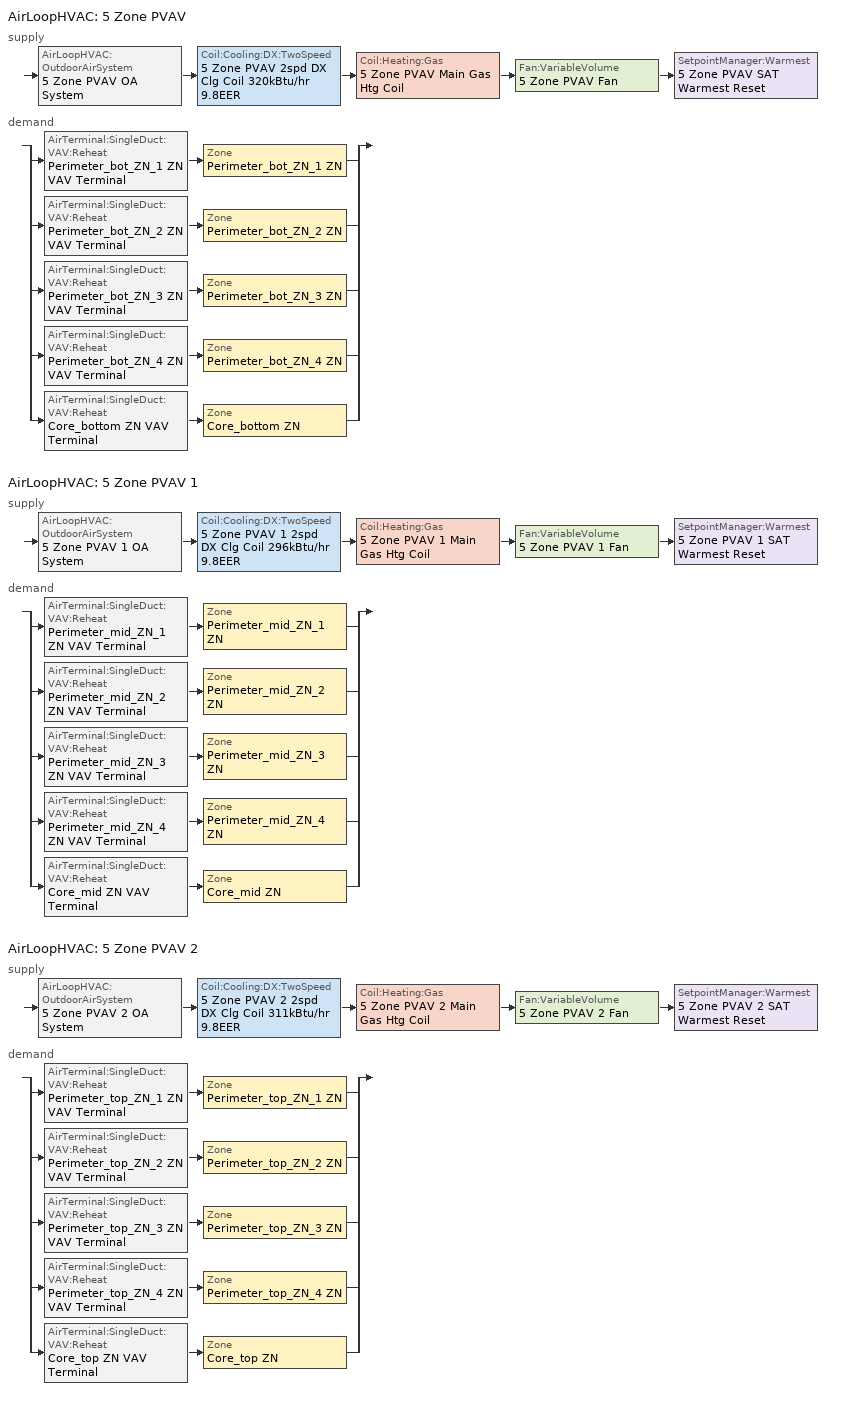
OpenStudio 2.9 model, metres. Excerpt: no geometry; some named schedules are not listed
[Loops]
AirLoopHVAC '5 Zone PVAV'
 supply: AirLoopHVAC:OutdoorAirSystem '5 Zone PVAV OA System' > Coil:Cooling:DX:TwoSpeed '5 Zone PVAV 2spd DX Clg Coil 320kBtu/hr 9.8EER' > Coil:Heating:Gas '5 Zone PVAV Main Gas Htg Coil' > Fan:VariableVolume '5 Zone PVAV Fan' > SetpointManager:Warmest '5 Zone PVAV SAT Warmest Reset'
 demand: split
  | AirTerminal:SingleDuct:VAV:Reheat 'Perimeter_bot_ZN_1 ZN VAV Terminal' > Zone 'Perimeter_bot_ZN_1 ZN'
  | AirTerminal:SingleDuct:VAV:Reheat 'Perimeter_bot_ZN_2 ZN VAV Terminal' > Zone 'Perimeter_bot_ZN_2 ZN'
  | AirTerminal:SingleDuct:VAV:Reheat 'Perimeter_bot_ZN_3 ZN VAV Terminal' > Zone 'Perimeter_bot_ZN_3 ZN'
  | AirTerminal:SingleDuct:VAV:Reheat 'Perimeter_bot_ZN_4 ZN VAV Terminal' > Zone 'Perimeter_bot_ZN_4 ZN'
  | AirTerminal:SingleDuct:VAV:Reheat 'Core_bottom ZN VAV Terminal' > Zone 'Core_bottom ZN'
AirLoopHVAC '5 Zone PVAV 1'
 supply: AirLoopHVAC:OutdoorAirSystem '5 Zone PVAV 1 OA System' > Coil:Cooling:DX:TwoSpeed '5 Zone PVAV 1 2spd DX Clg Coil 296kBtu/hr 9.8EER' > Coil:Heating:Gas '5 Zone PVAV 1 Main Gas Htg Coil' > Fan:VariableVolume '5 Zone PVAV 1 Fan' > SetpointManager:Warmest '5 Zone PVAV 1 SAT Warmest Reset'
 demand: split
  | AirTerminal:SingleDuct:VAV:Reheat 'Perimeter_mid_ZN_1 ZN VAV Terminal' > Zone 'Perimeter_mid_ZN_1 ZN'
  | AirTerminal:SingleDuct:VAV:Reheat 'Perimeter_mid_ZN_2 ZN VAV Terminal' > Zone 'Perimeter_mid_ZN_2 ZN'
  | AirTerminal:SingleDuct:VAV:Reheat 'Perimeter_mid_ZN_3 ZN VAV Terminal' > Zone 'Perimeter_mid_ZN_3 ZN'
  | AirTerminal:SingleDuct:VAV:Reheat 'Perimeter_mid_ZN_4 ZN VAV Terminal' > Zone 'Perimeter_mid_ZN_4 ZN'
  | AirTerminal:SingleDuct:VAV:Reheat 'Core_mid ZN VAV Terminal' > Zone 'Core_mid ZN'
AirLoopHVAC '5 Zone PVAV 2'
 supply: AirLoopHVAC:OutdoorAirSystem '5 Zone PVAV 2 OA System' > Coil:Cooling:DX:TwoSpeed '5 Zone PVAV 2 2spd DX Clg Coil 311kBtu/hr 9.8EER' > Coil:Heating:Gas '5 Zone PVAV 2 Main Gas Htg Coil' > Fan:VariableVolume '5 Zone PVAV 2 Fan' > SetpointManager:Warmest '5 Zone PVAV 2 SAT Warmest Reset'
 demand: split
  | AirTerminal:SingleDuct:VAV:Reheat 'Perimeter_top_ZN_1 ZN VAV Terminal' > Zone 'Perimeter_top_ZN_1 ZN'
  | AirTerminal:SingleDuct:VAV:Reheat 'Perimeter_top_ZN_2 ZN VAV Terminal' > Zone 'Perimeter_top_ZN_2 ZN'
  | AirTerminal:SingleDuct:VAV:Reheat 'Perimeter_top_ZN_3 ZN VAV Terminal' > Zone 'Perimeter_top_ZN_3 ZN'
  | AirTerminal:SingleDuct:VAV:Reheat 'Perimeter_top_ZN_4 ZN VAV Terminal' > Zone 'Perimeter_top_ZN_4 ZN'
  | AirTerminal:SingleDuct:VAV:Reheat 'Core_top ZN VAV Terminal' > Zone 'Core_top ZN'
[Sizing:Zone] Zone Cooling Design Supply Air Temperature Input Method=SupplyAirTemperature; Zone Cooling Design Supply Air Temperature Difference {deltaC}=11.11; Zone Heating Design Supply Air Temperature Input Method=SupplyAirTemperature; Zone Heating Design Supply Air Temperature Difference {deltaC}=11.11; Zone Cooling Design Supply Air Humidity Ratio {kg-H2O/kg-air}=0.0085; Zone Heating Design Supply Air Humidity Ratio {kg-H2O/kg-air}=0.008; Cooling Design Air Flow Method=DesignDay; Heating Design Air Flow Method=DesignDay; Account for Dedicated Outdoor Air System=No; Dedicated Outdoor Air System Control Strategy=NeutralSupplyAir; Dedicated Outdoor Air Low Setpoint Temperature for Design {C}=autosize; Dedicated Outdoor Air High Setpoint Temperature for Design {C}=autosize
Name | Zone Cooling Design Supply Air Temperature {C} | Zone Heating Design Supply Air Temperature {C}
Core_bottom ZN; Core_mid ZN; Core_top ZN; Perimeter_bot_ZN_1 ZN; Perimeter_bot_ZN_2 ZN; Perimeter_bot_ZN_3 ZN; Perimeter_bot_ZN_4 ZN; Perimeter_mid_ZN_1 ZN; Perimeter_mid_ZN_2 ZN; Perimeter_mid_ZN_3 ZN; Perimeter_mid_ZN_4 ZN; Perimeter_top_ZN_1 ZN; Perimeter_top_ZN_2 ZN; Perimeter_top_ZN_3 ZN; Perimeter_top_ZN_4 ZN | 12.7778 | 50
FirstFloor_Plenum ZN; MidFloor_Plenum ZN; TopFloor_Plenum ZN | 14 | 40
[Zone equipment]
Core_bottom ZN: Core_bottom ZN VAV Terminal
Core_mid ZN: Core_mid ZN VAV Terminal
Core_top ZN: Core_top ZN VAV Terminal
Perimeter_bot_ZN_1 ZN: Perimeter_bot_ZN_1 ZN VAV Terminal
Perimeter_bot_ZN_2 ZN: Perimeter_bot_ZN_2 ZN VAV Terminal
Perimeter_bot_ZN_3 ZN: Perimeter_bot_ZN_3 ZN VAV Terminal
Perimeter_bot_ZN_4 ZN: Perimeter_bot_ZN_4 ZN VAV Terminal
Perimeter_mid_ZN_1 ZN: Perimeter_mid_ZN_1 ZN VAV Terminal
Perimeter_mid_ZN_2 ZN: Perimeter_mid_ZN_2 ZN VAV Terminal
Perimeter_mid_ZN_3 ZN: Perimeter_mid_ZN_3 ZN VAV Terminal
Perimeter_mid_ZN_4 ZN: Perimeter_mid_ZN_4 ZN VAV Terminal
Perimeter_top_ZN_1 ZN: Perimeter_top_ZN_1 ZN VAV Terminal
Perimeter_top_ZN_2 ZN: Perimeter_top_ZN_2 ZN VAV Terminal
Perimeter_top_ZN_3 ZN: Perimeter_top_ZN_3 ZN VAV Terminal
Perimeter_top_ZN_4 ZN: Perimeter_top_ZN_4 ZN VAV Terminal
[AirLoopHVAC] Availability Schedule=OfficeMedium HVACOperationSchd; Design Supply Air Flow Rate {m3/s}=AutoSize
5 Zone PVAV; 5 Zone PVAV 1; 5 Zone PVAV 2
[Sizing:System] Type of Load to Size On=Sensible; Central Heating Maximum System Air Flow Ratio=0.3; Preheat Design Temperature {C}=7.22222; Preheat Design Humidity Ratio {kg-H2O/kg-Air}=0.008; Precool Design Temperature {C}=12.7778; Precool Design Humidity Ratio {kg-H2O/kg-Air}=0.008; Central Cooling Design Supply Air Temperature {C}=12.7778; Central Heating Design Supply Air Temperature {C}=12.7778; Sizing Option=Coincident; 100% Outdoor Air in Cooling=No; 100% Outdoor Air in Heating=No; Central Cooling Design Supply Air Humidity Ratio {kg-H2O/kg-Air}=0.0085; Central Heating Design Supply Air Humidity Ratio {kg-H2O/kg-Air}=0.008; Cooling Design Air Flow Method=DesignDay; Cooling Design Air Flow Rate {m3/s}=0; Heating Design Air Flow Method=DesignDay; Heating Design Air Flow Rate {m3/s}=0; System Outdoor Air Method=ZoneSum; Zone Maximum Outdoor Air Fraction=1; Cooling Supply Air Flow Rate Per Floor Area {m3/s-m2}=0.00996765; Cooling Fraction of Autosized Cooling Supply Air Flow Rate=1; Cooling Supply Air Flow Rate Per Unit Cooling Capacity {m3/s-W}=3.94755e-05; Heating Supply Air Flow Rate Per Floor Area {m3/s-m2}=0.00996765; Heating Fraction of Autosized Heating Supply Air Flow Rate=1; Heating Fraction of Autosized Cooling Supply Air Flow Rate=1; Heating Supply Air Flow Rate Per Unit Heating Capacity {m3/s-W}=3.15882e-05; Cooling Design Capacity Method=CoolingDesignCapacity; Cooling Design Capacity {W}=autosize; Cooling Design Capacity Per Floor Area {W/m2}=234.7; Fraction of Autosized Cooling Design Capacity=1; Heating Design Capacity Method=HeatingDesignCapacity; Heating Design Capacity {W}=autosize; Heating Design Capacity Per Floor Area {W/m2}=157; Fraction of Autosized Heating Design Capacity=1; Central Cooling Capacity Control Method=OnOff
Name | Design Outdoor Air Flow Rate {m3/s}
5 Zone PVAV | 1.1373
5 Zone PVAV 1; 5 Zone PVAV 2 | 1.19517
[Fan:VariableVolume] Availability Schedule=Always On Discrete; Pressure Rise {Pa}=1389.92; Maximum Flow Rate {m3/s}=Autosize; Fan Power Minimum Flow Rate Input Method=Fraction; Fan Power Minimum Flow Fraction=0.25; Fan Power Minimum Air Flow Rate {m3/s}=0; Motor In Airstream Fraction=1; Fan Power Coefficient 1=0.04076; Fan Power Coefficient 2=0.0881; Fan Power Coefficient 3=-0.0729; Fan Power Coefficient 4=0.9437; Fan Power Coefficient 5=0
Name | Fan Total Efficiency | Motor Efficiency
5 Zone PVAV Fan; 5 Zone PVAV 2 Fan | 0.6045 | 0.93
5 Zone PVAV 1 Fan | 0.6006 | 0.924
[Coil:Heating:Gas] Availability Schedule=Always On Discrete; Gas Burner Efficiency=0.8; Nominal Capacity {W}=AutoSize; Parasitic Electric Load {W}=0; Parasitic Gas Load {W}=0
5 Zone PVAV Main Gas Htg Coil; 5 Zone PVAV 1 Main Gas Htg Coil; 5 Zone PVAV 2 Main Gas Htg Coil
[Coil:Cooling:DX:TwoSpeed] Availability Schedule=Always On Discrete; Rated High Speed Total Cooling Capacity {W}=Autosize; Rated High Speed Sensible Heat Ratio=Autosize; Rated High Speed COP {W/W}=3.39929; Rated High Speed Air Flow Rate {m3/s}=Autosize; Total Cooling Capacity Function of Temperature Curve=PSZ-AC_Unitary_PackagecoolCapFT; Total Cooling Capacity Function of Flow Fraction Curve=PSZ-AC_Unitary_PackagecoolFFF; Energy Input Ratio Function of Temperature Curve=PSZ-AC DX Unitary Package EIRFT; Energy Input Ratio Function of Flow Fraction Curve=PSZ-AC_Unitary_PackagecoolEIRFFF; Part Load Fraction Correlation Curve=PSZ-AC_Unitary_PackagecoolPLR; Rated Low Speed Total Cooling Capacity {W}=Autosize; Rated Low Speed Sensible Heat Ratio=0.69; Rated Low Speed COP {W/W}=3.39929; Low Speed Total Cooling Capacity Function of Temperature Curve=PSZ-AC_Unitary_PackagecoolCapFT; Low Speed Energy Input Ratio Function of Temperature Curve=PSZ-AC DX Unitary Package EIRFT; Condenser Type=AirCooled; High Speed Evaporative Condenser Effectiveness=0; High Speed Evaporative Condenser Air Flow Rate {m3/s}=Autosize; High Speed Evaporative Condenser Pump Rated Power Consumption {W}=Autosize; Low Speed Evaporative Condenser Effectiveness=0; Low Speed Evaporative Condenser Air Flow Rate {m3/s}=Autosize; Low Speed Evaporative Condenser Pump Rated Power Consumption {W}=Autosize; Basin Heater Capacity {W/K}=10; Basin Heater Setpoint Temperature {C}=2
5 Zone PVAV 2spd DX Clg Coil 320kBtu/hr 9.8EER; 5 Zone PVAV 1 2spd DX Clg Coil 296kBtu/hr 9.8EER; 5 Zone PVAV 2 2spd DX Clg Coil 311kBtu/hr 9.8EER
[Controller:OutdoorAir] Minimum Outdoor Air Flow Rate {m3/s}=0; Maximum Outdoor Air Flow Rate {m3/s}=Autosize; Economizer Control Type=DifferentialDryBulb; Economizer Control Action Type=ModulateFlow; Lockout Type=NoLockout; Minimum Limit Type=FixedMinimum; Minimum Outdoor Air Schedule=OfficeMedium MinOA_MotorizedDamper_Sched; High Humidity Control=No; Heat Recovery Bypass Control Type=BypassWhenWithinEconomizerLimits
Name | Controller Mechanical Ventilation
Controller Outdoor Air 1 | 5 Zone PVAV Ventilation Controller
Controller Outdoor Air 2 | 5 Zone PVAV 1 Ventilation Controller
Controller Outdoor Air 3 | 5 Zone PVAV 2 Ventilation Controller
[Controller:MechanicalVentilation] Availability Schedule=OfficeMedium MinOA_MotorizedDamper_Sched; System Outdoor Air Method=VentilationRateProcedure
5 Zone PVAV Ventilation Controller; 5 Zone PVAV 1 Ventilation Controller; 5 Zone PVAV 2 Ventilation Controller
[AirLoopHVAC:OutdoorAirSystem]
Name | Controller
5 Zone PVAV OA System | Controller Outdoor Air 1
5 Zone PVAV 1 OA System | Controller Outdoor Air 2
5 Zone PVAV 2 OA System | Controller Outdoor Air 3
[AvailabilityManager:NightCycle] Control Type=CycleOnAny; Thermostat Tolerance {deltaC}=1; Cycling Run Time {s}=1800
Availability Manager Night Cycle 1; Availability Manager Night Cycle 2; Availability Manager Night Cycle 3
[Coil:Heating:Electric] Availability Schedule=Always On Discrete; Efficiency=1
Perimeter_bot_ZN_1 ZN Electric Reheat Coil; Perimeter_bot_ZN_2 ZN Electric Reheat Coil; Perimeter_bot_ZN_3 ZN Electric Reheat Coil; Perimeter_bot_ZN_4 ZN Electric Reheat Coil; Core_bottom ZN Electric Reheat Coil; Perimeter_mid_ZN_1 ZN Electric Reheat Coil; Perimeter_mid_ZN_2 ZN Electric Reheat Coil; Perimeter_mid_ZN_3 ZN Electric Reheat Coil; Perimeter_mid_ZN_4 ZN Electric Reheat Coil; Core_mid ZN Electric Reheat Coil; Perimeter_top_ZN_1 ZN Electric Reheat Coil; Perimeter_top_ZN_2 ZN Electric Reheat Coil; Perimeter_top_ZN_3 ZN Electric Reheat Coil; Perimeter_top_ZN_4 ZN Electric Reheat Coil; Core_top ZN Electric Reheat Coil
[AirTerminal:SingleDuct:VAV:Reheat] Availability Schedule=Always On Discrete; Maximum Air Flow Rate {m3/s}=AutoSize; Zone Minimum Air Flow Input Method=Constant; Fixed Minimum Air Flow Rate {m3/s}=0; Maximum Hot Water or Steam Flow Rate {m3/s}=AutoSize; Minimum Hot Water or Steam Flow Rate {m3/s}=0; Convergence Tolerance=0.001; Damper Heating Action=Normal; Maximum Flow per Zone Floor Area During Reheat {m3/s-m2}=AutoSize; Maximum Flow Fraction During Reheat=AutoSize; Maximum Reheat Air Temperature {C}=50; Control For Outdoor Air=No
Name | Constant Minimum Air Flow Fraction | Reheat Coil
Perimeter_bot_ZN_1 ZN VAV Terminal | 0.3 | Perimeter_bot_ZN_1 ZN Electric Reheat Coil
Perimeter_bot_ZN_2 ZN VAV Terminal | 0.3 | Perimeter_bot_ZN_2 ZN Electric Reheat Coil
Perimeter_bot_ZN_3 ZN VAV Terminal | 0.3 | Perimeter_bot_ZN_3 ZN Electric Reheat Coil
Perimeter_bot_ZN_4 ZN VAV Terminal | 0.3 | Perimeter_bot_ZN_4 ZN Electric Reheat Coil
Core_bottom ZN VAV Terminal | 0.3 | Core_bottom ZN Electric Reheat Coil
Perimeter_mid_ZN_1 ZN VAV Terminal | 0.3 | Perimeter_mid_ZN_1 ZN Electric Reheat Coil
Perimeter_mid_ZN_2 ZN VAV Terminal | 0.3 | Perimeter_mid_ZN_2 ZN Electric Reheat Coil
Perimeter_mid_ZN_3 ZN VAV Terminal | 0.3 | Perimeter_mid_ZN_3 ZN Electric Reheat Coil
Perimeter_mid_ZN_4 ZN VAV Terminal | 0.3 | Perimeter_mid_ZN_4 ZN Electric Reheat Coil
Core_mid ZN VAV Terminal | 0.334019 | Core_mid ZN Electric Reheat Coil
Perimeter_top_ZN_1 ZN VAV Terminal | 0.3 | Perimeter_top_ZN_1 ZN Electric Reheat Coil
Perimeter_top_ZN_2 ZN VAV Terminal | 0.3 | Perimeter_top_ZN_2 ZN Electric Reheat Coil
Perimeter_top_ZN_3 ZN VAV Terminal | 0.3 | Perimeter_top_ZN_3 ZN Electric Reheat Coil
Perimeter_top_ZN_4 ZN VAV Terminal | 0.3 | Perimeter_top_ZN_4 ZN Electric Reheat Coil
Core_top ZN VAV Terminal | 0.333483 | Core_top ZN Electric Reheat Coil
[AirLoopHVAC:ReturnPlenum]
Name | ThermalZone
Air Loop HVAC Return Plenum 1 | FirstFloor_Plenum ZN
Air Loop HVAC Return Plenum 2 | MidFloor_Plenum ZN
Air Loop HVAC Return Plenum 3 | TopFloor_Plenum ZN
[WaterUse:Equipment:Definition]
Core_bottom Service Water Use Def 0.17gpm: Peak Flow Rate {m3/s}=1.05864e-05; Target Temperature Schedule=Mixed Water At Faucet Temp - 140F; Sensible Fraction Schedule=Fraction Sensible - 0.2; Latent Fraction Schedule=Fraction Latent - 0.05
[WaterUse:Equipment] Flow Rate Fraction Schedule=OfficeMedium BLDG_SWH_SCH
Name | Water Use Equipment Definition
Core_bottom Service Water Use 0.17gpm | Core_bottom Service Water Use Def 0.17gpm
Core_mid Service Water Use 0.17gpm | Core_mid Service Water Use Def 0.17gpm
Core_top Service Water Use 0.17gpm | Core_top Service Water Use Def 0.17gpm
Perimeter_bot_ZN_1 Service Water Use 0.04gpm | Perimeter_bot_ZN_1 Service Water Use Def 0.04gpm
Perimeter_bot_ZN_2 Service Water Use 0.02gpm | Perimeter_bot_ZN_2 Service Water Use Def 0.02gpm
Perimeter_bot_ZN_3 Service Water Use 0.04gpm | Perimeter_bot_ZN_3 Service Water Use Def 0.04gpm
Perimeter_bot_ZN_4 Service Water Use 0.02gpm | Perimeter_bot_ZN_4 Service Water Use Def 0.02gpm
Perimeter_mid_ZN_1 Service Water Use 0.04gpm | Perimeter_mid_ZN_1 Service Water Use Def 0.04gpm
Perimeter_mid_ZN_2 Service Water Use 0.02gpm | Perimeter_mid_ZN_2 Service Water Use Def 0.02gpm
Perimeter_mid_ZN_3 Service Water Use 0.04gpm | Perimeter_mid_ZN_3 Service Water Use Def 0.04gpm
Perimeter_mid_ZN_4 Service Water Use 0.02gpm | Perimeter_mid_ZN_4 Service Water Use Def 0.02gpm
Perimeter_top_ZN_1 Service Water Use 0.04gpm | Perimeter_top_ZN_1 Service Water Use Def 0.04gpm
Perimeter_top_ZN_2 Service Water Use 0.02gpm | Perimeter_top_ZN_2 Service Water Use Def 0.02gpm
Perimeter_top_ZN_3 Service Water Use 0.04gpm | Perimeter_top_ZN_3 Service Water Use Def 0.04gpm
Perimeter_top_ZN_4 Service Water Use 0.02gpm | Perimeter_top_ZN_4 Service Water Use Def 0.02gpm
[SetpointManager:Warmest] Control Variable=Temperature; Minimum Setpoint Temperature {C}=12.7778; Maximum Setpoint Temperature {C}=15.5556; Strategy=MaximumTemperature
Name | Setpoint Node or NodeList
5 Zone PVAV SAT Warmest Reset | 5 Zone PVAV Supply Outlet Node
5 Zone PVAV 1 SAT Warmest Reset | 5 Zone PVAV 1 Supply Outlet Node
5 Zone PVAV 2 SAT Warmest Reset | 5 Zone PVAV 2 Supply Outlet Node
[EnergyManagementSystem:Sensor] Output Variable or Output Meter Index Key=Environment; Output Variable or Output Meter=Site Outdoor Air Drybulb Temperature
OAT; OAT_1; OAT_2
[EnergyManagementSystem:Actuator] Actuated Component Type=Schedule:Year; Actuated Component Control Type=Schedule Value
Name | Actuated Component
SYS5ZonePVAVHtgSch0; SYS5ZonePVAV1HtgSch0; SYS5ZonePVAV2HtgSch0 | OfficeMedium HTGSETP_SCH_YES_OPTIMUM
SYS5ZonePVAVClgSch0; SYS5ZonePVAV1ClgSch0; SYS5ZonePVAV2ClgSch0 | OfficeMedium CLGSETP_SCH_YES_OPTIMUM
[EnergyManagementSystem:Program]
SYS5ZonePVAVOptimumStartProg0: IF DaylightSavings==0 && DayOfWeek>1 && Hour==5 && OAT<23.9 && OAT>1.7; SET SYS5ZonePVAVClgSch0 = 29.4; SET SYS5ZonePVAVHtgSch0 = 15.6; ELSEIF DaylightSavings==0 && DayOfWeek==1 && Hour==7 && OAT<23.9 && OAT>1.7; SET SYS5ZonePVAVClgSch0 = 29.4; SET SYS5ZonePVAVHtgSch0 = 15.6; ELSEIF DaylightSavings==1 && DayOfWeek>1 && Hour==4 && OAT<23.9 && OAT>1.7; SET SYS5ZonePVAVClgSch0 = 29.4; SET SYS5ZonePVAVHtgSch0 = 15.6; ELSEIF DaylightSavings==1 && DayOfWeek==1 && Hour==6 && OAT<23.9 && OAT>1.7; SET SYS5ZonePVAVClgSch0 = 29.4; SET SYS5ZonePVAVHtgSch0 = 15.6; ELSE; SET SYS5ZonePVAVClgSch0 = NULL; SET SYS5ZonePVAVHtgSch0 = NULL; ENDIF
SYS5ZonePVAV1OptimumStartProg0: IF DaylightSavings==0 && DayOfWeek>1 && Hour==5 && OAT_1<23.9 && OAT_1>1.7; SET SYS5ZonePVAV1ClgSch0 = 29.4; SET SYS5ZonePVAV1HtgSch0 = 15.6; ELSEIF DaylightSavings==0 && DayOfWeek==1 && Hour==7 && OAT_1<23.9 && OAT_1>1.7; SET SYS5ZonePVAV1ClgSch0 = 29.4; SET SYS5ZonePVAV1HtgSch0 = 15.6; ELSEIF DaylightSavings==1 && DayOfWeek>1 && Hour==4 && OAT_1<23.9 && OAT_1>1.7; SET SYS5ZonePVAV1ClgSch0 = 29.4; SET SYS5ZonePVAV1HtgSch0 = 15.6; ELSEIF DaylightSavings==1 && DayOfWeek==1 && Hour==6 && OAT_1<23.9 && OAT_1>1.7; SET SYS5ZonePVAV1ClgSch0 = 29.4; SET SYS5ZonePVAV1HtgSch0 = 15.6; ELSE; SET SYS5ZonePVAV1ClgSch0 = NULL; SET SYS5ZonePVAV1HtgSch0 = NULL; ENDIF
SYS5ZonePVAV2OptimumStartProg0: IF DaylightSavings==0 && DayOfWeek>1 && Hour==5 && OAT_2<23.9 && OAT_2>1.7; SET SYS5ZonePVAV2ClgSch0 = 29.4; SET SYS5ZonePVAV2HtgSch0 = 15.6; ELSEIF DaylightSavings==0 && DayOfWeek==1 && Hour==7 && OAT_2<23.9 && OAT_2>1.7; SET SYS5ZonePVAV2ClgSch0 = 29.4; SET SYS5ZonePVAV2HtgSch0 = 15.6; ELSEIF DaylightSavings==1 && DayOfWeek>1 && Hour==4 && OAT_2<23.9 && OAT_2>1.7; SET SYS5ZonePVAV2ClgSch0 = 29.4; SET SYS5ZonePVAV2HtgSch0 = 15.6; ELSEIF DaylightSavings==1 && DayOfWeek==1 && Hour==6 && OAT_2<23.9 && OAT_2>1.7; SET SYS5ZonePVAV2ClgSch0 = 29.4; SET SYS5ZonePVAV2HtgSch0 = 15.6; ELSE; SET SYS5ZonePVAV2ClgSch0 = NULL; SET SYS5ZonePVAV2HtgSch0 = NULL; ENDIF
[EnergyManagementSystem:ProgramCallingManager]
SYS5ZonePVAVOptimumStartCallingManager0: BeginTimestepBeforePredictor; SYS5ZonePVAVOptimumStartProg0
SYS5ZonePVAV1OptimumStartCallingManager0: BeginTimestepBeforePredictor; SYS5ZonePVAV1OptimumStartProg0
SYS5ZonePVAV2OptimumStartCallingManager0: BeginTimestepBeforePredictor; SYS5ZonePVAV2OptimumStartProg0
[Schedule:Ruleset]
Name | Default Day Schedule | Summer Design Day Schedule | Winter Design Day Schedule
OfficeMedium HVACOperationSchd | OfficeMedium HVACOperationSchd Default | OfficeMedium HVACOperationSchd Summer Design Day | OfficeMedium HVACOperationSchd Winter Design Day
OfficeMedium MinOA_MotorizedDamper_Sched | OfficeMedium MinOA_MotorizedDamper_Sched Default | OfficeMedium MinOA_MotorizedDamper_Sched Summer Design Day | OfficeMedium MinOA_MotorizedDamper_Sched Winter Design Day
[Schedule:Day]
OfficeMedium HVACOperationSchd Default; OfficeMedium MinOA_MotorizedDamper_Sched Default: 24, 0, 0
OfficeMedium HVACOperationSchd Summer Design Day; OfficeMedium HVACOperationSchd SmrDsn|Wkdy Day: 6, 0, 0, 22, 0, 1, 24, 0, 0
OfficeMedium HVACOperationSchd Winter Design Day; OfficeMedium HVACOperationSchd WntrDsn|Sat Day: 6, 0, 0, 18, 0, 1, 24, 0, 0
OfficeMedium MinOA_MotorizedDamper_Sched Summer Design Day; OfficeMedium MinOA_MotorizedDamper_Sched SmrDsn|Wkdy Day: 7, 0, 0, 22, 0, 1, 24, 0, 0
OfficeMedium MinOA_MotorizedDamper_Sched Winter Design Day; OfficeMedium MinOA_MotorizedDamper_Sched WntrDsn|Sat Day: 7, 0, 0, 18, 0, 1, 24, 0, 0
[Schedule:Rule] Date Specification Type=DateRange; Start Month=1; Start Day=1; End Month=12; End Day=31
Name | Schedule Ruleset | Rule Order | Day Schedule | Apply Monday | Apply Tuesday | Apply Wednesday | Apply Thursday | Apply Friday | Apply Saturday
Schedule Rule 16 | OfficeMedium HVACOperationSchd | 1 | OfficeMedium HVACOperationSchd SmrDsn|Wkdy Day | Yes | Yes | Yes | Yes | Yes
Schedule Rule 17 | OfficeMedium HVACOperationSchd | 0 | OfficeMedium HVACOperationSchd WntrDsn|Sat Day |  |  |  |  |  | Yes
Schedule Rule 18 | OfficeMedium MinOA_MotorizedDamper_Sched | 1 | OfficeMedium MinOA_MotorizedDamper_Sched SmrDsn|Wkdy Day | Yes | Yes | Yes | Yes | Yes
Schedule Rule 19 | OfficeMedium MinOA_MotorizedDamper_Sched | 0 | OfficeMedium MinOA_MotorizedDamper_Sched WntrDsn|Sat Day |  |  |  |  |  | Yes
[Schedule:Constant]
Always On Discrete: Value=1
[Curve:Biquadratic] Minimum Value of x=12.77778; Maximum Value of x=23.88889; Minimum Value of y=21.11111; Maximum Value of y=46.11111
Name | Coefficient1 Constant | Coefficient2 x | Coefficient3 x**2 | Coefficient4 y | Coefficient5 y**2 | Coefficient6 x*y
PSZ-AC_Unitary_PackagecoolCapFT | 0.766956 | 0.0107756 | -4.14703e-05 | 0.00134961 | -0.000261144 | 0.000457488
PSZ-AC DX Unitary Package EIRFT | 0.297145 | 0.0430933 | -0.000748766 | 0.00597727 | 0.000482112 | -0.000956448
[Curve:Quadratic]
Name | Coefficient1 Constant | Coefficient2 x | Coefficient3 x**2 | Minimum Value of x | Maximum Value of x
PSZ-AC_Unitary_PackagecoolFFF | 0.8 | 0.2 | 0 | 0.5 | 1.5
PSZ-AC_Unitary_PackagecoolEIRFFF | 1.156 | -0.1816 | 0.0256 | 0.5 | 1.5
PSZ-AC_Unitary_PackagecoolPLR | 0.75 | 0.25 | 0 | 0 | 1
